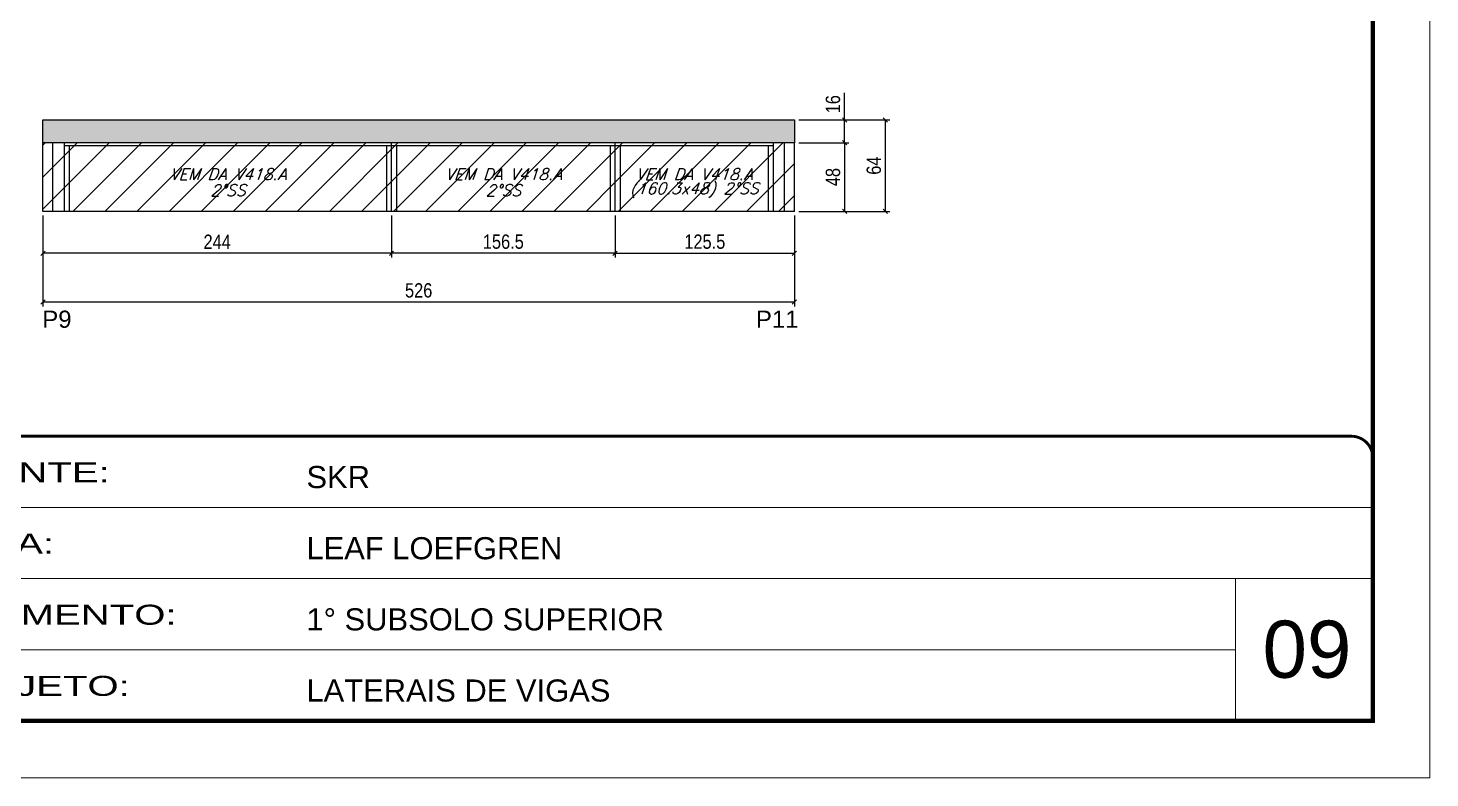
# Model space of a CAD drawing. Extents: x 3309 to 9590, y -2522 to 14608.
# Drawn here: x 3813 to 4794, y 11261 to 11786 of the extents above; entities that cross this region are included whole.
import ezdxf

# ---------------------------------------------------------------- set-up
doc = ezdxf.new("R2010")
doc.units = 0
doc.linetypes.add('CONTINUO', pattern=[0])
doc.linetypes.add('DASHED', pattern=[0.75, 0.5, -0.25])
for name, color, linetype in [('5', 5, 'Continuous'), ('COTA', 241, 'Continuous'), ('Painéis', 200, 'Continuous'), ('SARR_2.2x7', 40, 'Continuous'), ('SARR_3.5x7', 81, 'Continuous'), ('texto', 7, 'Continuous')]:
    doc.layers.add(name, color=color, linetype=linetype)
for name, color, linetype, lineweight in [('CARIMBO', 255, 'Continuous', 9), ('Folhas', 255, 'Continuous', 9), ('Hachura', 251, 'Continuous', 9), ('SARRAFO DE PRESSAO', 251, 'DASHED', 9)]:
    doc.layers.add(name, color=color, linetype=linetype, lineweight=lineweight)
doc.styles.add('ARIAL', font='arial.ttf')
doc.styles.add('COTA TECNICA', font='techl___.ttf', dxfattribs={"height": 10})
doc.styles.add('Romans', font='romans.shx')
doc.styles.get("Standard").update_dxf_attribs({"font": 'arial.ttf'})
doc.styles.add('Tecnologia', font='')
doc.styles.get('Tecnologia').set_extended_font_data('Forgotten Futurist')
doc.dimstyles.new('PAINEL', dxfattribs={"dimtxt": 10, "dimasz": 3, "dimexe": 3, "dimexo": 3, "dimgap": 3, "dimtad": 1, "dimdec": 1, "dimzin": 12, "dimdsep": 46, "dimtxsty": 'COTA TECNICA', "dimblk1": 'OBLIQUE', "dimblk2": 'OBLIQUE', "dimsah": 1, "dimcen": 0.9, "dimclrd": 4, "dimclre": 4, "dimclrt": 240, "dimadec": 1, "dimazin": 3, "dimtfac": 1, "dimtdec": 1, "dimtmove": 0, "dimatfit": 3, "dimfxl": 1, "dimtolj": 1, "dimtzin": 12, "dimarcsym": 0})

# ---------------------------------------------------------------- blocks, each defined once
blk = doc.blocks.new('9999999999')
at = {"color": 30, "linetype": 'CONTINUO'}
for p, q in [((98564.56, 34379.64), (99583.98, 34379.64)), ((98564.56, 34329.83), (99487.98, 34329.83)), ((99583.98, 34329.83), (99487.98, 34329.83)), ((99487.98, 34329.83), (99487.98, 34230.21)), ((98564.56, 34280.02), (99487.98, 34280.02))]:
    blk.add_line(p, q, dxfattribs=at)
at = {"color": 30, "linetype": 'CONTINUO', "const_width": 2}
blk.add_lwpolyline([(99583.98, 34230.21), (99583.98, 34414.45, 0.414214), (99568.98, 34429.45), (98228.98, 34429.45, 0.414214), (98213.98, 34414.45), (98213.98, 34245.21, 0.414214), (98228.98, 34230.21), (99583.98, 34230.21)], format="xyb", dxfattribs=at)
at = {"layer": 'Folhas'}
blk.add_lwpolyline([(98138.98, 34190.21), (99623.98, 34190.21), (99623.98, 35240.21), (98138.98, 35240.21)], close=True, dxfattribs=at)
at = {"layer": 'Folhas', "color": 30, "const_width": 3}
blk.add_lwpolyline([(98213.98, 34230.21), (99583.98, 34230.21), (99583.98, 35200.21), (98213.98, 35200.21)], close=True, dxfattribs=at)
at = {"color": 7, "linetype": 'Continuous', "ltscale": 5, "style": 'ARIAL'}
for s, height, p in [('SKR', 15.483, (98837.68, 34393.13)), ('LEAF LOEFGREN', 15.4829, (98837.68, 34343.32)), ('1° SUBSOLO SUPERIOR', 15.4829, (98837.68, 34293.51)), ('LATERAIS DE VIGAS', 15.4829, (98837.68, 34243.7))]:
    blk.add_text(s, height=height, dxfattribs=at).set_placement(p)
at = {"layer": 'Folhas', "color": 7, "style": 'Tecnologia', "width": 1.5}
for s, p in [('CLIENTE:', (98573.65, 34397.17)), ('OBRA:', (98573.65, 34347.31)), ('PAVIMENTO:', (98573.65, 34297.5)), ('PROJETO:', (98573.65, 34247.69))]:
    blk.add_text(s, height=14, dxfattribs=at).set_placement(p)
blk = doc.blocks.new('_Oblique')
at = {"color": 0, "linetype": 'ByBlock', "lineweight": -2}
blk.add_line((-0.5, -0.5), (0.5, 0.5), dxfattribs=at)
blk = doc.blocks.new('*D145')
at = {"layer": 'COTA', "color": 4, "linetype": 'ByBlock', "lineweight": -2, "transparency": 16777216}
for p, q in [((4067.62, 11654.37), (4067.62, 11624.99)), ((4224.12, 11654.37), (4224.12, 11624.99)), ((4224.12, 11627.99), (4067.62, 11627.99))]:
    blk.add_line(p, q, dxfattribs=at)
at = {"layer": 'Defpoints', "color": 0, "linetype": 'ByBlock', "transparency": 16777216}
for p in [(4067.62, 11657.37), (4224.12, 11657.37), (4067.62, 11627.99)]:
    blk.add_point(p, dxfattribs=at)
at = {"layer": 'COTA', "color": 4, "linetype": 'ByBlock', "lineweight": -2, "transparency": 16777216, "xscale": 3, "yscale": 3, "zscale": 3, "rotation": 180}
blk.add_blockref('_Oblique', (4067.62, 11627.99), dxfattribs=at)
at = {"layer": 'COTA', "color": 4, "linetype": 'ByBlock', "lineweight": -2, "transparency": 16777216, "xscale": 3, "yscale": 3, "zscale": 3}
blk.add_blockref('_Oblique', (4224.12, 11627.99), dxfattribs=at)
at = {"layer": 'COTA', "color": 240, "linetype": 'ByBlock', "transparency": 16777216, "insert": (4145.87, 11636.1), "char_height": 10, "attachment_point": 5, "style": 'COTA TECNICA'}
blk.add_mtext('\\A1;156.5', dxfattribs=at)
blk = doc.blocks.new('*D146')
at = {"layer": 'COTA', "color": 4, "linetype": 'ByBlock', "lineweight": -2, "transparency": 16777216}
for p, q in [((3823.62, 11654.37), (3823.62, 11624.99)), ((4067.62, 11654.37), (4067.62, 11624.99)), ((4067.62, 11627.99), (3823.62, 11627.99))]:
    blk.add_line(p, q, dxfattribs=at)
at = {"layer": 'Defpoints', "color": 0, "linetype": 'ByBlock', "transparency": 16777216}
for p in [(3823.62, 11657.37), (4067.62, 11657.37), (3823.62, 11627.99)]:
    blk.add_point(p, dxfattribs=at)
at = {"layer": 'COTA', "color": 4, "linetype": 'ByBlock', "lineweight": -2, "transparency": 16777216, "xscale": 3, "yscale": 3, "zscale": 3, "rotation": 180}
blk.add_blockref('_Oblique', (3823.62, 11627.99), dxfattribs=at)
at = {"layer": 'COTA', "color": 4, "linetype": 'ByBlock', "lineweight": -2, "transparency": 16777216, "xscale": 3, "yscale": 3, "zscale": 3}
blk.add_blockref('_Oblique', (4067.62, 11627.99), dxfattribs=at)
at = {"layer": 'COTA', "color": 240, "linetype": 'ByBlock', "transparency": 16777216, "insert": (3945.62, 11636.07), "char_height": 10, "attachment_point": 5, "style": 'COTA TECNICA'}
blk.add_mtext('\\A1;244', dxfattribs=at)
blk = doc.blocks.new('*D157')
at = {"layer": 'COTA', "color": 4, "linetype": 'ByBlock', "lineweight": -2, "transparency": 16777216}
for p, q in [((3823.62, 11654.37), (3823.62, 11590.88)), ((4349.62, 11654.37), (4349.62, 11590.88)), ((4349.62, 11593.88), (3823.62, 11593.88))]:
    blk.add_line(p, q, dxfattribs=at)
at = {"layer": 'Defpoints', "color": 0, "linetype": 'ByBlock', "transparency": 16777216}
for p in [(3823.62, 11657.37), (4349.62, 11657.37), (3823.62, 11593.88)]:
    blk.add_point(p, dxfattribs=at)
at = {"layer": 'COTA', "color": 4, "linetype": 'ByBlock', "lineweight": -2, "transparency": 16777216, "xscale": 3, "yscale": 3, "zscale": 3, "rotation": 180}
blk.add_blockref('_Oblique', (3823.62, 11593.88), dxfattribs=at)
at = {"layer": 'COTA', "color": 4, "linetype": 'ByBlock', "lineweight": -2, "transparency": 16777216, "xscale": 3, "yscale": 3, "zscale": 3}
blk.add_blockref('_Oblique', (4349.62, 11593.88), dxfattribs=at)
at = {"layer": 'COTA', "color": 240, "linetype": 'ByBlock', "transparency": 16777216, "insert": (4086.62, 11601.99), "char_height": 10, "attachment_point": 5, "style": 'COTA TECNICA'}
blk.add_mtext('\\A1;526', dxfattribs=at)
blk = doc.blocks.new('*D158')
at = {"layer": 'COTA', "color": 4, "lineweight": -2, "transparency": 16777216}
for p, q in [((4224.12, 11654.37), (4224.12, 11624.99)), ((4349.62, 11654.37), (4349.62, 11624.99)), ((4224.12, 11627.99), (4349.62, 11627.99))]:
    blk.add_line(p, q, dxfattribs=at)
at = {"layer": 'Defpoints', "color": 0, "transparency": 16777216}
for p in [(4224.12, 11657.37, 0), (4349.62, 11657.37, 0), (4349.62, 11627.99)]:
    blk.add_point(p, dxfattribs=at)
at = {"layer": 'COTA', "color": 4, "lineweight": -2, "transparency": 16777216, "xscale": 3, "yscale": 3, "zscale": 3, "rotation": 180}
blk.add_blockref('_Oblique', (4224.12, 11627.99), dxfattribs=at)
at = {"layer": 'COTA', "color": 4, "lineweight": -2, "transparency": 16777216, "xscale": 3, "yscale": 3, "zscale": 3}
blk.add_blockref('_Oblique', (4349.62, 11627.99), dxfattribs=at)
at = {"layer": 'COTA', "color": 240, "transparency": 16777216, "insert": (4286.87, 11636.1), "char_height": 10, "attachment_point": 5, "style": 'COTA TECNICA'}
blk.add_mtext('\\A1;125.5', dxfattribs=at)
blk = doc.blocks.new('*D147')
at = {"layer": 'COTA', "color": 4, "lineweight": -2, "transparency": 16777216}
for p, q in [((4352.62, 11705.37), (4387.7, 11705.37)), ((4384.7, 11705.37), (4384.7, 11657.37)), ((4352.62, 11657.37), (4387.7, 11657.37))]:
    blk.add_line(p, q, dxfattribs=at)
at = {"layer": 'Defpoints', "color": 0, "transparency": 16777216}
for p in [(4349.62, 11705.37, 0), (4349.62, 11657.37, 0), (4384.7, 11657.37)]:
    blk.add_point(p, dxfattribs=at)
at = {"layer": 'COTA', "color": 4, "lineweight": -2, "transparency": 16777216, "xscale": 3, "yscale": 3, "zscale": 3}
for p, rotation in [((4384.7, 11705.37), 90), ((4384.7, 11657.37), 270)]:
    blk.add_blockref('_Oblique', p, dxfattribs=dict(at, rotation=rotation))
at = {"layer": 'COTA', "color": 240, "transparency": 16777216, "insert": (4376.61, 11681.37), "char_height": 10, "attachment_point": 5, "rotation": 90, "style": 'COTA TECNICA'}
blk.add_mtext('\\A1;48', dxfattribs=at)
blk = doc.blocks.new('*D148')
at = {"layer": 'COTA', "color": 4, "lineweight": -2, "transparency": 16777216}
for p, q in [((4384.7, 11721.37), (4384.7, 11740.38)), ((4352.62, 11721.37), (4387.7, 11721.37)), ((4384.7, 11705.37), (4384.7, 11721.37)), ((4352.62, 11705.37), (4387.7, 11705.37))]:
    blk.add_line(p, q, dxfattribs=at)
at = {"layer": 'Defpoints', "color": 0, "transparency": 16777216}
for p in [(4349.62, 11721.37, 0), (4384.7, 11721.37), (4349.62, 11705.37, 0)]:
    blk.add_point(p, dxfattribs=at)
at = {"layer": 'COTA', "color": 4, "lineweight": -2, "transparency": 16777216, "xscale": 3, "yscale": 3, "zscale": 3}
for p, rotation in [((4384.7, 11721.37), 90), ((4384.7, 11705.37), 270)]:
    blk.add_blockref('_Oblique', p, dxfattribs=dict(at, rotation=rotation))
at = {"layer": 'COTA', "color": 240, "transparency": 16777216, "insert": (4376.6, 11732.37), "char_height": 10, "attachment_point": 5, "rotation": 90, "style": 'COTA TECNICA'}
blk.add_mtext('\\A1;16', dxfattribs=at)
blk = doc.blocks.new('*D149')
at = {"layer": 'COTA', "color": 4, "lineweight": -2, "transparency": 16777216}
for p, q in [((4352.62, 11721.37), (4416.28, 11721.37)), ((4413.28, 11657.37), (4413.28, 11721.37)), ((4352.62, 11657.37), (4416.28, 11657.37))]:
    blk.add_line(p, q, dxfattribs=at)
at = {"layer": 'Defpoints', "color": 0, "transparency": 16777216}
for p in [(4349.62, 11721.37, 0), (4413.28, 11721.37), (4349.62, 11657.37, 0)]:
    blk.add_point(p, dxfattribs=at)
at = {"layer": 'COTA', "color": 4, "lineweight": -2, "transparency": 16777216, "xscale": 3, "yscale": 3, "zscale": 3}
for p, rotation in [((4413.28, 11721.37), 90), ((4413.28, 11657.37), 270)]:
    blk.add_blockref('_Oblique', p, dxfattribs=dict(at, rotation=rotation))
at = {"layer": 'COTA', "color": 240, "transparency": 16777216, "insert": (4405.18, 11689.37), "char_height": 10, "attachment_point": 5, "rotation": 90, "style": 'COTA TECNICA'}
blk.add_mtext('\\A1;64', dxfattribs=at)

msp = doc.modelspace()

# ---------------------------------------------------------------- hatches: boundary and pattern name
at = {"layer": 'COTA'}
h = msp.add_hatch(dxfattribs=at)
h.set_pattern_fill('AR-CONC', color=256, scale=0.03)
h.set_pattern_definition([(50, (-3157.3457, -1489.056), (5.4655401, -0.4781726), [0.5715, -6.2865]), (355, (-3157.346, -1489.056), (-1.0573026, 5.7317054), [0.4572, -5.0292175]), (100.451445, (-3156.8903, -1489.096), (4.4082374, 5.2535326), [0.4857003, -5.3427073]), (46.1842, (-3157.346, -1487.532), (8.1323712, -1.2612698), [0.85725, -9.42975]), (96.63556, (-3156.668, -1487.637), (7.122124, 7.4227837), [0.7285507, -8.0140682]), (351.18415, (-3157.346, -1487.532), (7.122124, 7.4227837), [0.685799, -7.543792]), (21, (-3156.5837, -1487.913), (4.5484317, -3.067956), [0.5715, -6.2865]), (326, (-3156.584, -1487.913), (1.8540609, 5.525639), [0.4572, -5.0292]), (71.451445, (-3156.2047, -1488.169), (6.4024926, 2.457683), [0.4857003, -5.3426981]), (37.5, (-3157.3457, -1489.0561), (0.0926581, 2.53665117), [0, -4.96824, 0, -5.1054, 0, -5.04825]), (7.5, (-3157.3457, -1489.0561), (2.00458988, 3.00541724), [0, -2.91084, 0, -4.85394, 0, -1.92405]), (327.5, (-3159.045, -1489.0561), (4.06771786, -0.17186232), [0, -1.905, 0, -5.9436, 0, -7.8867]), (317.5, (-3159.807, -1489.056), (4.4438754, 0.7627947), [0, -2.4765, 0, -3.94716, 0, -5.6007])])
h.paths.add_polyline_path([(3823.62, 11721.37), (3823.62, 11705.37), (4349.62, 11705.37), (4349.62, 11721.37)])
at = {"layer": 'Hachura', "linetype": 'ByBlock'}
h = msp.add_hatch(dxfattribs=at)
h.set_pattern_fill('ANSI31', color=256, scale=5)
h.paths.add_polyline_path([(4067.62, 11657.37), (4067.62, 11705.37), (3823.62, 11705.37), (3823.62, 11657.37)])
h.paths.add_polyline_path([(4224.12, 11657.37), (4224.12, 11705.37), (4067.62, 11705.37), (4067.62, 11657.37)])
h = msp.add_hatch(dxfattribs=at)
h.set_pattern_fill('ANSI31', color=256, scale=5)
h.paths.add_polyline_path([(4224.12, 11705.37), (4224.12, 11657.37), (4349.62, 11657.37), (4349.62, 11705.37)])

# ---------------------------------------------------------------- linework, layer by layer
at = {"layer": 'COTA'}
for p, q in [((3823.62, 11705.37, 0), (3823.62, 11721.37, 0)), ((3823.62, 11721.37, 0), (4349.62, 11721.37, 0)), ((4349.62, 11721.37, 0), (4349.62, 11705.37, 0))]:
    msp.add_line(p, q, dxfattribs=at)
at = {"layer": 'Painéis', "linetype": 'ByBlock'}
for p, q in [((4349.62, 11705.37, 0), (3823.62, 11705.37, 0)), ((3823.62, 11657.37, 0), (3823.62, 11705.37, 0)), ((4067.62, 11657.37, 0), (4067.62, 11705.37, 0)), ((4224.12, 11657.37, 0), (4224.12, 11705.37, 0)), ((4349.62, 11657.37, 0), (4349.62, 11705.37, 0)), ((4349.62, 11657.37, 0), (3823.62, 11657.37, 0))]:
    msp.add_line(p, q, dxfattribs=at)
at = {"layer": 'SARR_2.2x7', "linetype": 'Continuous'}
for p, q in [((3830.62, 11657.37, 0), (3830.62, 11705.37, 0)), ((4342.62, 11657.37, 0), (4342.62, 11705.37, 0)), ((4067.62, 11703.17, 0), (3838.62, 11703.17, 0)), ((4224.12, 11703.17, 0), (4067.62, 11703.17, 0)), ((4334.62, 11703.17, 0), (4224.12, 11703.17, 0))]:
    msp.add_line(p, q, dxfattribs=at)
at = {"layer": 'SARR_3.5x7'}
for p, q in [((3838.62, 11705.37, 0), (3838.62, 11657.37, 0)), ((4334.62, 11705.37, 0), (4334.62, 11657.37, 0)), ((3842.12, 11703.17, 0), (3842.12, 11657.37, 0)), ((4064.12, 11703.17, 0), (4064.12, 11657.37, 0)), ((4071.12, 11703.17, 0), (4071.12, 11657.37, 0)), ((4220.62, 11703.17, 0), (4220.62, 11657.37, 0)), ((4227.62, 11703.17, 0), (4227.62, 11657.37, 0)), ((4331.12, 11703.17, 0), (4331.12, 11657.37, 0))]:
    msp.add_line(p, q, dxfattribs=at)

# ---------------------------------------------------------------- block references
at = {"layer": 'SARRAFO DE PRESSAO', "color": 6, "linetype": 'ByBlock'}
msp.add_blockref('9999999999', (-94829.61, -22929.5), dxfattribs=at)

# ---------------------------------------------------------------- texts
at = {"layer": '5', "linetype": 'Continuous'}
for s, p in [('P9', (3823.21, 11575.87, 0)), ('P11', (4322.64, 11575.87, 0))]:
    msp.add_text(s, height=12, rotation=0.00004, dxfattribs=at).set_placement(p)
at = {"layer": 'CARIMBO', "style": 'ARIAL'}
msp.add_text('09', height=40, dxfattribs=at).set_placement((4677.23, 11330.85))
at = {"layer": 'texto', "color": 2, "char_height": 8, "attachment_point": 5, "style": 'Romans'}
for s, insert in [('{\\Q19;\\C256;VEM DA V418.A}', (3953.12, 11683.37, 0)), ('{\\Q19;\\C256;VEM DA V418.A}', (4145.87, 11683.37, 0)), ('{\\Q19;\\C256;VEM DA V418.A}', (4279.37, 11683.37, 0)), ('{\\Q19;\\C256;2°SS}', (3953.12, 11672.09, 0)), ('{\\Q19;\\C256;2°SS}', (4145.87, 11672.09, 0)), ('{\\Q19;\\C256;(160.3x48) 2°SS}', (4279.37, 11672.09, 0))]:
    msp.add_mtext(s, dxfattribs=dict(at, insert=insert))

# ---------------------------------------------------------------- dimensions: what is measured, and where the dimension line sits
at = {"layer": 'COTA'}
for base, p1, p2, picture, middle in [((4384.7, 11721.37), (4349.62, 11705.37, 0), (4349.62, 11721.37, 0), '*D148', (4376.6, 11732.37)), ((4413.28, 11721.37), (4349.62, 11657.37, 0), (4349.62, 11721.37, 0), '*D149', (4405.18, 11689.37)), ((4384.7, 11657.37), (4349.62, 11705.37, 0), (4349.62, 11657.37, 0), '*D147', (4376.61, 11681.37))]:
    dim = msp.add_linear_dim(base=base, p1=p1, p2=p2, angle=90, dimstyle='PAINEL', dxfattribs=at)
    dim.commit()
    dim.dimension.update_dxf_attribs({"geometry": picture, "text_midpoint": middle})
at = {"layer": 'COTA', "linetype": 'ByBlock'}
dim = msp.add_linear_dim(base=(3823.62, 11627.99, 0), p1=(4067.62, 11657.37, 0), p2=(3823.62, 11657.37, 0), angle=180, dimstyle='PAINEL', override={"dimtmove": 1}, dxfattribs=at)
dim.commit()
dim.dimension.update_dxf_attribs({"geometry": '*D146', "text_midpoint": (3945.62, 11636.07, 0)})
for base, p1, p2, picture, middle in [((3823.62, 11593.88, 0), (4349.62, 11657.37, 0), (3823.62, 11657.37, 0), '*D157', (4086.62, 11601.99, 0)), ((4067.62, 11627.99, 0), (4224.12, 11657.37, 0), (4067.62, 11657.37, 0), '*D145', (4145.87, 11636.1, 0))]:
    dim = msp.add_linear_dim(base=base, p1=p1, p2=p2, angle=180, dimstyle='PAINEL', dxfattribs=at)
    dim.commit()
    dim.dimension.update_dxf_attribs({"geometry": picture, "text_midpoint": middle})
at = {"layer": 'COTA'}
dim = msp.add_linear_dim(base=(4349.62, 11627.99), p1=(4224.12, 11657.37, 0), p2=(4349.62, 11657.37, 0), dimstyle='PAINEL', dxfattribs=at)
dim.commit()
dim.dimension.update_dxf_attribs({"geometry": '*D158', "text_midpoint": (4286.87, 11636.1)})

doc.saveas('drawing.dxf')
